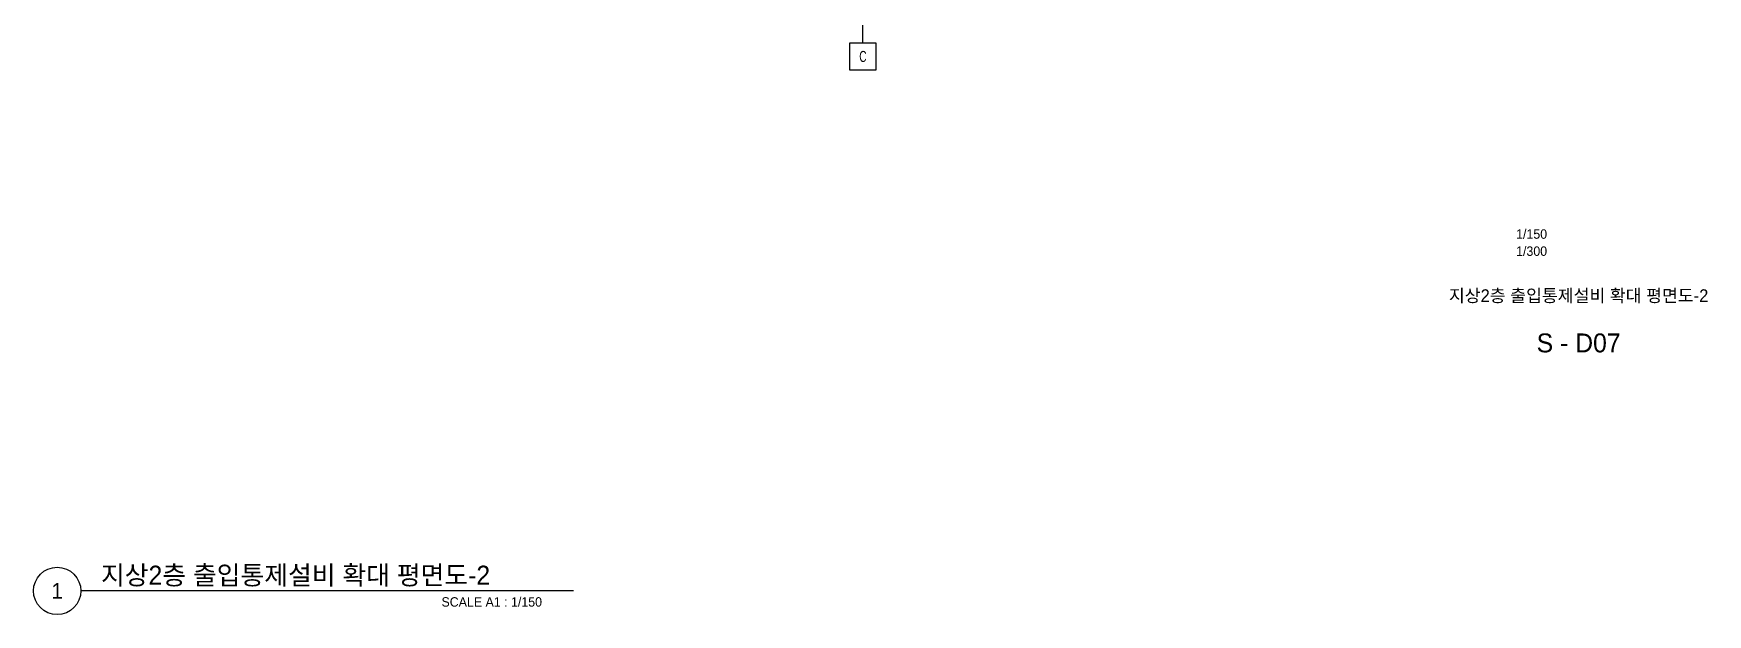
# Model space of a CAD drawing. Header units: millimetres. Extents: x 88230 to 502050, y -351975 to 882900.
# Drawn here: x 421641 to 501200, y -173775 to -146135 of the extents above; entities that cross this region are included whole.
import ezdxf
from ezdxf.enums import TextEntityAlignment as Align

# ---------------------------------------------------------------- set-up
doc = ezdxf.new("R2010")
doc.units = ezdxf.units.MM
doc.header["$LTSCALE"] = 150
for name, color, linetype in [('-----20 General Symbol', 3, 'Continuous'), ('-----41 Drawing Title', 2, 'Continuous'), ('-----42 Drawing Number', 2, 'Continuous'), ('-----43 Drawing Scale', 3, 'Continuous'), ('4', 4, 'Continuous')]:
    doc.layers.add(name, color=color, linetype=linetype)
doc.styles.add('ELEC', font='')
doc.styles.get('ELEC').set_extended_font_data('Dotum')

# ---------------------------------------------------------------- blocks, each defined once
blk = doc.blocks.new('GOK_C')
at = {"layer": '-----20 General Symbol', "color": 1}
blk.add_lwpolyline([(114698, -205929), (115958, -205929), (115958, -204669), (114698, -204669)], close=True, dxfattribs=at)
at = {"layer": '-----20 General Symbol', "color": 3, "style": 'ELEC', "width": 0.7}
blk.add_text('C', height=525, dxfattribs=at).set_placement((115328, -205299), align=Align.MIDDLE_CENTER)

msp = doc.modelspace()

# ---------------------------------------------------------------- linework, layer by layer
at = {"layer": '-----41 Drawing Title', "color": 7}
msp.add_line((447309, -172650), (423891, -172650), dxfattribs=at)
msp.add_circle((422766, -172650), 1125, dxfattribs=at)
at = {"layer": '4'}
msp.add_line((461060, -146600), (461060, -144590), dxfattribs=at)

# ---------------------------------------------------------------- block references
at = {"layer": '-----20 General Symbol'}
msp.add_blockref('GOK_C', (345732, 58069), dxfattribs=at)

# ---------------------------------------------------------------- texts
at = {"layer": '-----41 Drawing Title', "style": 'ELEC'}
msp.add_text('지상2층 출입통제설비 확대 평면도-2', height=600, dxfattribs=at).set_placement((495075, -158605), align=Align.MIDDLE_CENTER)
at = {"layer": '-----41 Drawing Title', "color": 2, "style": 'ELEC'}
msp.add_text('지상2층 출입통제설비 확대 평면도-2', height=900, dxfattribs=at).set_placement((424849, -172350))
at = {"layer": '-----41 Drawing Title', "color": 7, "style": 'ELEC'}
msp.add_text('1', height=750, dxfattribs=at).set_placement((422766, -172650), align=Align.MIDDLE)
at = {"layer": '-----41 Drawing Title', "style": 'ELEC'}
msp.add_text('SCALE A1 : 1/150', height=450, dxfattribs=at).set_placement((445809, -173400), align=Align.RIGHT)
at = {"layer": '-----42 Drawing Number', "style": 'ELEC'}
msp.add_text('S - D07', height=900, dxfattribs=at).set_placement((495075, -160855), align=Align.MIDDLE_CENTER)
at = {"layer": '-----43 Drawing Scale', "style": 'ELEC'}
for s, p in [('1/150', (492840, -155675)), ('1/300', (492840, -156490))]:
    msp.add_text(s, height=450, dxfattribs=at).set_placement(p, align=Align.MIDDLE_CENTER)

doc.saveas('drawing.dxf')
